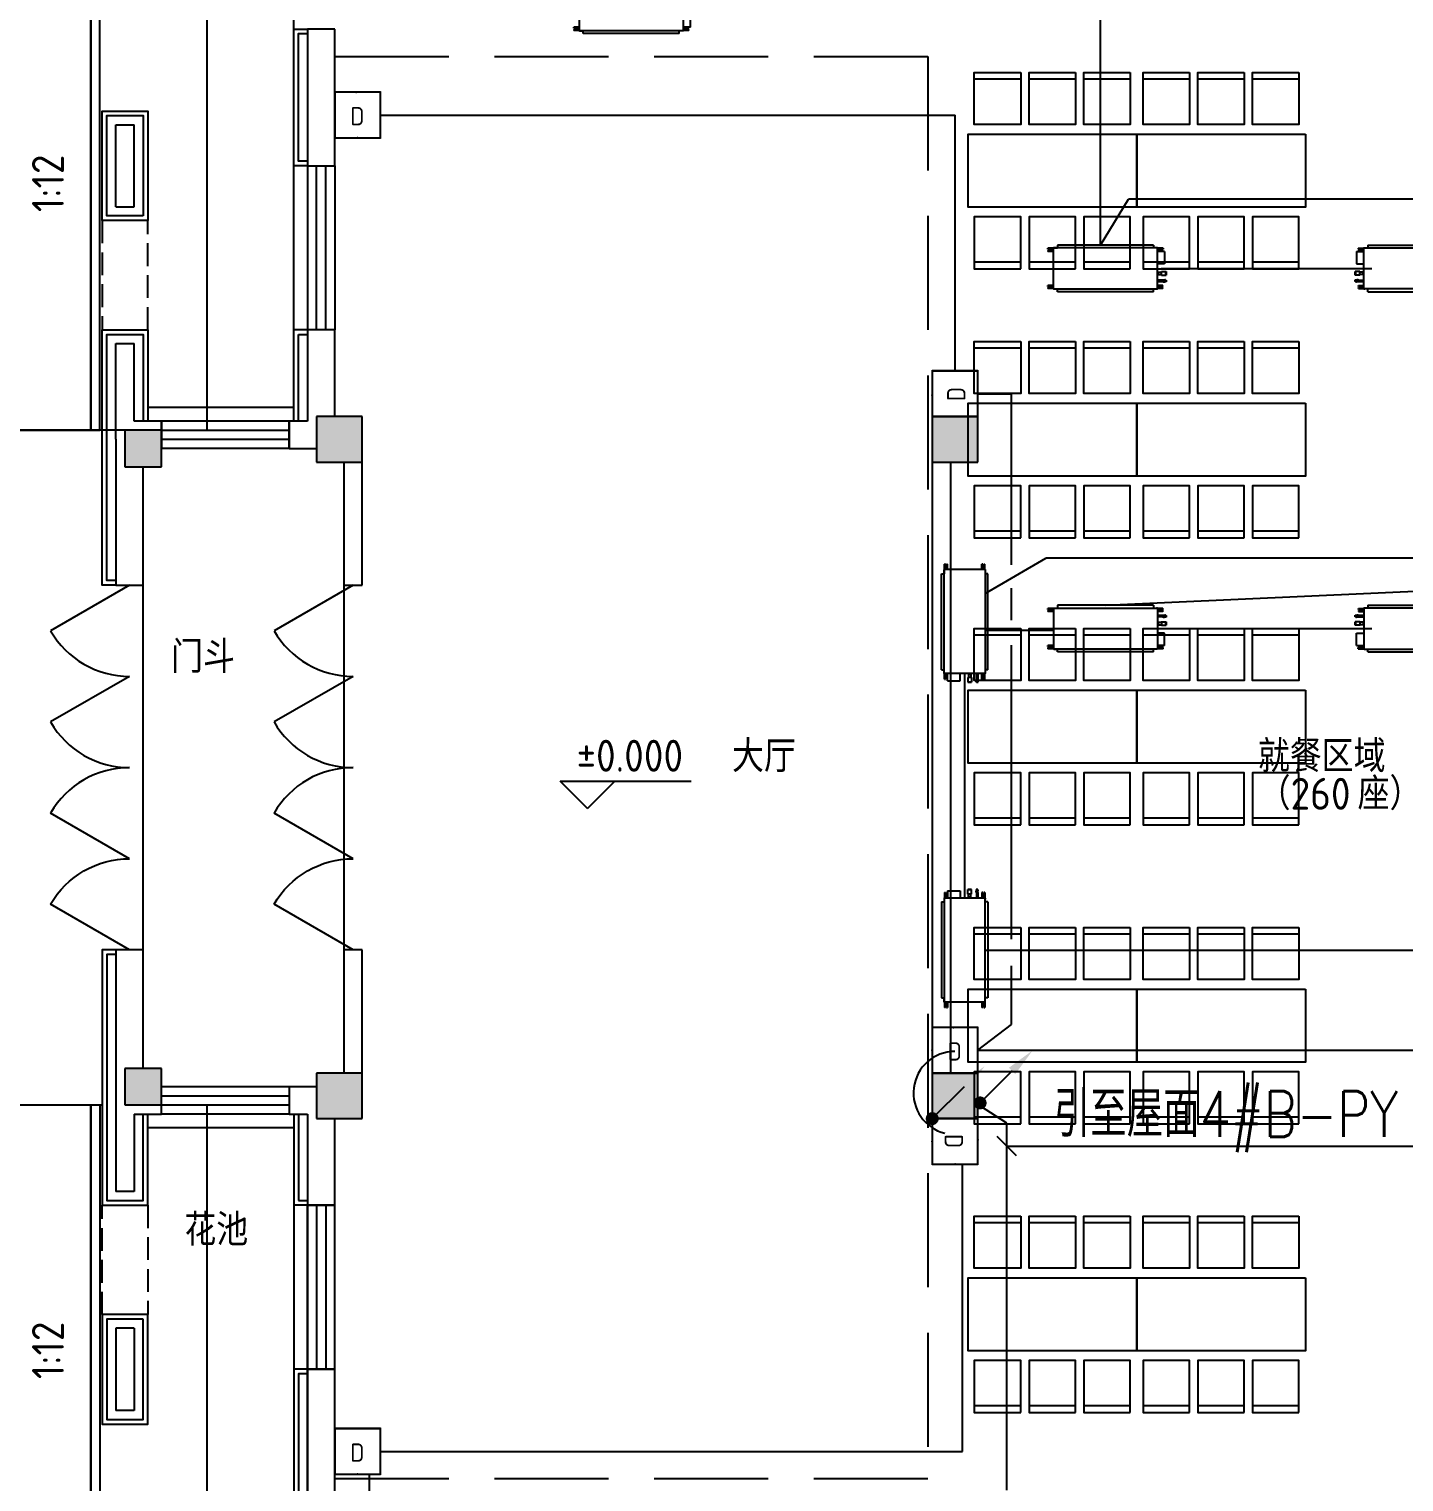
# Model space of a CAD drawing. Extents: x 2350667 to 3185789, y 309667 to 706270.
# Drawn here: x 2369942 to 2385016, y 461121 to 477056 of the extents above; entities that cross this region are included whole.
import ezdxf
from ezdxf.enums import TextEntityAlignment as Align

# ---------------------------------------------------------------- set-up
doc = ezdxf.new("R2010")
doc.units = 0
doc.header["$LTSCALE"] = 1000
doc.linetypes.add('__DASH', pattern=[0.35, 0.25, -0.1])
doc.linetypes.add('DASH', pattern=[0.35, 0.25, -0.1])
for name, color, linetype in [('0-FJPG', 3, 'Continuous'), ('0-底图', 7, 'Continuous'), ('A-ANNO-IDEN-LEVL', 3, 'Continuous'), ('A-ANNO-TXT', 7, 'Continuous'), ('A-FLOR-STRS', 140, 'Continuous'), ('COLUMN', 255, 'Continuous'), ('DIM-照明', 3, 'Continuous'), ('E2-楼梯、坡道', 52, 'Continuous'), ('EQUIP-消防', 3, 'Continuous'), ('fur', 253, 'Continuous'), ('LWIRE', 4, 'Continuous'), ('M-VRF-EQ', 100, 'Continuous'), ('PUB_HATCH', 8, 'Continuous'), ('PUB_TEXT', 7, 'Continuous'), ('WALL', 2, 'Continuous'), ('WINDOW', 4, 'Continuous'), ('WIRE-照明', 6, 'Continuous'), ('洁具', 213, 'Continuous')]:
    doc.layers.add(name, color=color, linetype=linetype)
doc.layers.add('DIM_MODI', color=6, linetype='Continuous', plot=False)
doc.styles.add('_TEL_DIM', font='SIMPLEX', dxfattribs={"width": 0.8, "height": 3.5, "bigfont": 'HZTXT'})
doc.styles.get("Standard").update_dxf_attribs({"font": 'geniso.shx', "bigfont": 'hztxt.shx'})

# ---------------------------------------------------------------- blocks, each defined once
blk = doc.blocks.new('$TelecSys$00000079')
for p, q in [((0.7, 0.7), (0, 0)), ((0.104, 0.104), (0.104, 0.104)), ((-0.104, -0.104), (-0.104, -0.104))]:
    blk.add_line(p, q)
at = {"const_width": 0.142}
blk.add_lwpolyline([(-0.071, 0, 1), (0.071, 0, 1)], format="xyb", close=True, dxfattribs=at)
blk.add_solid([(0.63, 0.77), (0.77, 0.63), (1.15, 1.15)])
at = {"width": 0.8, "flags": 9}
blk.add_attdef('A', (0, 0), '', height=0.00002, dxfattribs=at)
blk = doc.blocks.new('$equip_U$00000183(WIN7-PC-dian)')
for p, q in [((-0.5, 1), (-0.5, 0)), ((0.5, 1), (-0.5, 1)), ((0.5, 0), (0.5, 1)), ((-0.5, 0), (0.5, 0))]:
    blk.add_line(p, q)
at = {"const_width": 0.04}
blk.add_lwpolyline([(-0.5, 1), (0.5, 1), (0.5, 0), (-0.5, 0), (-0.5, 1), (0.5, 1)], dxfattribs=at)
for p in [(0, 1), (-0.5, 0.469), (0.5, 0.5), (0, 0)]:
    blk.add_point(p)
at = {"color": 7}
blk.add_attdef('$TEXT$', text='', height=0.4, dxfattribs=at).set_placement((0.026, 0.492), align=Align.MIDDLE_CENTER)
at = {"color": 7, "style": '_TEL_DIM', "flags": 1}
for tag in ['A', 'REMARK']:
    blk.add_attdef(tag, text='', height=0.00002, dxfattribs=at).set_placement((0, 0), align=Align.MIDDLE_CENTER)
blk = doc.blocks.new('MDV-D71T2')
at = {"extrusion": (0, 0, -1)}
for p, q in [((2794522, 2676021), (2794462, 2676021)), ((2794462, 2676009), (2794462, 2676021)), ((2794462, 2676016), (2794466, 2676016)), ((2794502, 2676009), (2794462, 2676009)), ((2794502, 2675997), (2794462, 2675997)), ((2794462, 2675997), (2794462, 2675986)), ((2794462, 2675991), (2794466, 2675991)), ((2794522, 2675986), (2794462, 2675986)), ((2794466, 2676009), (2794466, 2676021)), ((2794466, 2675997), (2794466, 2675986)), ((2794522, 2675576), (2794522, 2676022)), ((2795660, 2676024), (2794524, 2676024)), ((2794526, 2676024), (2794567, 2676024)), ((2794526, 2676024), (2794537, 2676024)), ((2795660, 2676024), (2794527, 2676024)), ((2795620, 2676055), (2794567, 2676055)), ((2795620, 2676055), (2795620, 2676025)), ((2795662, 2675576), (2795662, 2676022)), ((2795723, 2675986), (2795662, 2675986)), ((2795724, 2676021), (2795664, 2676021)), ((2795724, 2676009), (2795684, 2676009)), ((2795724, 2675997), (2795684, 2675997)), ((2795721, 2676009), (2795721, 2676021)), ((2795724, 2676016), (2795721, 2676016)), ((2795721, 2675997), (2795721, 2675986)), ((2795724, 2675991), (2795721, 2675991)), ((2795724, 2676021), (2795724, 2676009)), ((2795724, 2675997), (2795724, 2675986)), ((2795741, 2675986), (2795741, 2675850)), ((2794522, 2675613), (2794462, 2675613)), ((2794462, 2675602), (2794462, 2675613)), ((2794462, 2675608), (2794466, 2675608)), ((2794466, 2675602), (2794466, 2675613)), ((2795662, 2675758), (2795671, 2675758)), ((2795662, 2675732), (2795671, 2675732)), ((2795722, 2675671), (2795662, 2675671)), ((2795722, 2675655), (2795662, 2675655)), ((2795722, 2675613), (2795662, 2675613)), ((2795671, 2675731), (2795671, 2675759)), ((2795671, 2675759), (2795704, 2675759)), ((2795671, 2675731), (2795704, 2675731)), ((2795707, 2675726), (2795707, 2675764)), ((2795707, 2675764), (2795755, 2675764)), ((2795707, 2675726), (2795755, 2675726)), ((2795719, 2675602), (2795719, 2675613)), ((2795722, 2675608), (2795719, 2675608)), ((2795722, 2675671), (2795722, 2675655)), ((2795722, 2675602), (2795722, 2675613)), ((2795728, 2675673), (2795728, 2675654)), ((2795728, 2675673), (2795739, 2675673)), ((2795728, 2675670), (2795739, 2675670)), ((2795728, 2675660), (2795739, 2675660)), ((2795728, 2675654), (2795739, 2675654)), ((2795739, 2675673), (2795739, 2675654)), ((2795739, 2675669), (2795741, 2675669)), ((2795739, 2675658), (2795741, 2675658)), ((2795741, 2675672), (2795741, 2675671)), ((2795741, 2675655), (2795741, 2675671)), ((2795741, 2675654), (2795741, 2675655)), ((2795750, 2675673), (2795742, 2675673)), ((2795750, 2675670), (2795742, 2675670)), ((2795750, 2675660), (2795742, 2675660)), ((2795750, 2675654), (2795742, 2675654)), ((2795752, 2675671), (2795751, 2675672)), ((2795752, 2675655), (2795751, 2675654)), ((2795752, 2675655), (2795752, 2675671)), ((2795752, 2675671), (2795756, 2675669)), ((2795752, 2675655), (2795756, 2675657)), ((2795755, 2675726), (2795755, 2675764)), ((2795755, 2675764), (2795755, 2675726)), ((2795755, 2675764), (2795757, 2675764)), ((2795755, 2675764), (2795755, 2675764)), ((2795756, 2675669), (2795756, 2675657)), ((2795757, 2675726), (2795757, 2675764)), ((2795757, 2675764), (2795758, 2675764)), ((2795758, 2675764), (2795758, 2675726)), ((2794502, 2675602), (2794462, 2675602)), ((2794502, 2675590), (2794462, 2675590)), ((2794462, 2675590), (2794462, 2675578)), ((2794462, 2675583), (2794466, 2675583)), ((2794522, 2675578), (2794462, 2675578)), ((2794466, 2675590), (2794466, 2675578)), ((2794524, 2675574), (2795660, 2675574)), ((2794526, 2675574), (2794537, 2675574)), ((2794526, 2675574), (2794567, 2675574)), ((2795620, 2675544), (2794567, 2675544)), ((2795619, 2675574), (2795661, 2675574)), ((2795620, 2675544), (2795620, 2675574)), ((2795661, 2675574), (2795650, 2675574)), ((2795722, 2675578), (2795662, 2675578)), ((2795722, 2675602), (2795682, 2675602)), ((2795722, 2675590), (2795682, 2675590)), ((2795719, 2675590), (2795719, 2675578)), ((2795722, 2675583), (2795719, 2675583)), ((2795722, 2675578), (2795722, 2675590))]:
    blk.add_line(p, q, dxfattribs=at)
for p, q in [((2794567, 2676055), (2794567, 2676024)), ((2795741, 2675986), (2795663, 2675986)), ((2795741, 2675850), (2795662, 2675850)), ((2795662, 2675732), (2795671, 2675732)), ((2795662, 2675655), (2795722, 2675655)), ((2795707, 2675764), (2795704, 2675759)), ((2795707, 2675726), (2795704, 2675731)), ((2795722, 2675671), (2795728, 2675673)), ((2795722, 2675655), (2795728, 2675654)), ((2795728, 2675655), (2795738, 2675655)), ((2795755, 2675726), (2795757, 2675726)), ((2795755, 2675726), (2795755, 2675726)), ((2795757, 2675726), (2795758, 2675726)), ((2795757, 2675663), (2795767, 2675663)), ((2795758, 2675745), (2795768, 2675745)), ((2794567, 2675544), (2794567, 2675574))]:
    blk.add_line(p, q)
for centre, radius, start, end in [((-2794502, 2676003), 6, 90, 270), ((-2795684, 2676003), 6, 270, 90), ((-2795751, 2675663), 6.25, 136.121, 223.879), ((-2794502, 2675596), 6, 90, 270), ((-2795682, 2675596), 6, 270, 90)]:
    blk.add_arc(centre, radius, start, end, dxfattribs=at)
for centre, start, end in [((2794524, 2676022), 90, 180), ((2794524, 2676022), 90, 180), ((2795660, 2676022), 0, 90), ((2794524, 2675576), 180, 270), ((2795660, 2675576), 270, 0)]:
    blk.add_arc(centre, 2, start, end)
for points, knots in [([(2795741, 2675672), (2795741, 2675672), (2795741, 2675672), (2795741, 2675672), (2795741, 2675672), (2795741, 2675672), (2795742, 2675672), (2795742, 2675672), (2795742, 2675672), (2795742, 2675672), (2795742, 2675672), (2795742, 2675672), (2795742, 2675673), (2795742, 2675673), (2795742, 2675673), (2795742, 2675673), (2795742, 2675673), (2795742, 2675673), (2795742, 2675673), (2795742, 2675673), (2795742, 2675673), (2795742, 2675673), (2795742, 2675673), (2795742, 2675673), (2795742, 2675673)], [0, 0, 0, 0, 1, 1, 1, 2, 2, 2, 3, 3, 3, 4, 4, 4, 5, 5, 5, 6, 6, 6, 7, 7, 7, 8, 8, 8, 8]), ([(2795742, 2675670), (2795742, 2675670), (2795742, 2675670), (2795742, 2675670), (2795742, 2675670), (2795742, 2675670), (2795742, 2675670), (2795742, 2675670), (2795742, 2675670), (2795742, 2675670), (2795742, 2675670), (2795742, 2675670), (2795742, 2675670), (2795742, 2675670), (2795742, 2675670), (2795742, 2675670), (2795742, 2675670), (2795741, 2675670), (2795741, 2675670), (2795741, 2675670), (2795741, 2675670), (2795741, 2675670), (2795741, 2675670), (2795741, 2675670), (2795741, 2675670), (2795741, 2675670), (2795741, 2675670), (2795741, 2675670), (2795741, 2675670), (2795741, 2675670), (2795741, 2675670), (2795741, 2675670), (2795741, 2675670), (2795741, 2675670), (2795741, 2675671), (2795741, 2675671), (2795741, 2675671), (2795741, 2675671), (2795741, 2675671), (2795741, 2675671), (2795741, 2675671), (2795741, 2675671), (2795741, 2675671), (2795741, 2675671), (2795741, 2675671), (2795741, 2675671), (2795741, 2675671), (2795741, 2675671), (2795741, 2675671), (2795741, 2675671), (2795741, 2675671), (2795741, 2675671), (2795741, 2675671), (2795741, 2675671), (2795741, 2675671), (2795741, 2675671), (2795741, 2675671), (2795741, 2675671), (2795741, 2675671), (2795741, 2675671), (2795741, 2675671), (2795741, 2675671), (2795741, 2675671), (2795741, 2675671), (2795741, 2675671), (2795741, 2675671), (2795741, 2675671), (2795741, 2675671), (2795741, 2675671), (2795741, 2675671), (2795741, 2675671), (2795741, 2675671), (2795741, 2675672), (2795741, 2675672), (2795741, 2675672), (2795741, 2675672), (2795741, 2675672), (2795741, 2675672), (2795741, 2675672), (2795741, 2675672), (2795741, 2675672), (2795741, 2675672), (2795741, 2675672), (2795741, 2675672), (2795741, 2675672), (2795741, 2675672), (2795741, 2675672), (2795741, 2675672), (2795741, 2675672), (2795741, 2675672), (2795741, 2675672), (2795741, 2675672), (2795741, 2675672), (2795741, 2675672), (2795741, 2675672), (2795741, 2675672), (2795741, 2675672), (2795741, 2675672), (2795741, 2675672), (2795741, 2675672), (2795741, 2675672), (2795741, 2675672), (2795741, 2675672), (2795741, 2675672), (2795741, 2675672), (2795741, 2675672), (2795741, 2675672), (2795741, 2675672), (2795741, 2675672)], [0, 0, 0, 0, 1, 1, 1, 2, 2, 2, 3, 3, 3, 4, 4, 4, 5, 5, 5, 6, 6, 6, 7, 7, 7, 8, 8, 8, 9, 9, 9, 10, 10, 10, 11, 11, 11, 12, 12, 12, 13, 13, 13, 14, 14, 14, 15, 15, 15, 16, 16, 16, 17, 17, 17, 18, 18, 18, 19, 19, 19, 20, 20, 20, 21, 21, 21, 22, 22, 22, 23, 23, 23, 24, 24, 24, 25, 25, 25, 26, 26, 26, 27, 27, 27, 28, 28, 28, 29, 29, 29, 30, 30, 30, 31, 31, 31, 32, 32, 32, 33, 33, 33, 34, 34, 34, 35, 35, 35, 36, 36, 36, 36]), ([(2795742, 2675660), (2795742, 2675660), (2795742, 2675660), (2795742, 2675660), (2795742, 2675660), (2795742, 2675660), (2795742, 2675660), (2795742, 2675660), (2795742, 2675661), (2795742, 2675661), (2795742, 2675661), (2795742, 2675661), (2795742, 2675661), (2795742, 2675661), (2795742, 2675661), (2795742, 2675661), (2795742, 2675661), (2795741, 2675661), (2795741, 2675661), (2795741, 2675661), (2795741, 2675662), (2795741, 2675662), (2795741, 2675662), (2795741, 2675662), (2795741, 2675662), (2795741, 2675662), (2795741, 2675662), (2795741, 2675662), (2795741, 2675662), (2795741, 2675662), (2795741, 2675662), (2795741, 2675662), (2795741, 2675663), (2795741, 2675663), (2795741, 2675663), (2795741, 2675663), (2795741, 2675663), (2795741, 2675663), (2795741, 2675663), (2795741, 2675663), (2795741, 2675663), (2795741, 2675663), (2795741, 2675663), (2795741, 2675663), (2795741, 2675663), (2795741, 2675664), (2795741, 2675664), (2795741, 2675664), (2795741, 2675664), (2795741, 2675664), (2795741, 2675664), (2795741, 2675664), (2795741, 2675664), (2795741, 2675664), (2795741, 2675664), (2795741, 2675664), (2795741, 2675664), (2795741, 2675664), (2795741, 2675665), (2795741, 2675665), (2795741, 2675665), (2795741, 2675665), (2795741, 2675665), (2795741, 2675665), (2795741, 2675665), (2795741, 2675665), (2795741, 2675665), (2795741, 2675665), (2795741, 2675665), (2795741, 2675665), (2795741, 2675665), (2795741, 2675666), (2795741, 2675666), (2795741, 2675666), (2795741, 2675666), (2795741, 2675666), (2795741, 2675666), (2795741, 2675666), (2795741, 2675666), (2795741, 2675666), (2795741, 2675666), (2795741, 2675666), (2795741, 2675666), (2795741, 2675666), (2795741, 2675667), (2795741, 2675667), (2795741, 2675667), (2795741, 2675667), (2795741, 2675667), (2795741, 2675667), (2795741, 2675667), (2795741, 2675667), (2795741, 2675667), (2795741, 2675667), (2795741, 2675667), (2795741, 2675667), (2795741, 2675667), (2795741, 2675668), (2795741, 2675668), (2795741, 2675668), (2795741, 2675668), (2795741, 2675668), (2795741, 2675668), (2795741, 2675668), (2795742, 2675668), (2795742, 2675668), (2795742, 2675668), (2795742, 2675668), (2795742, 2675668), (2795742, 2675669), (2795742, 2675669), (2795742, 2675669), (2795742, 2675669), (2795742, 2675669), (2795742, 2675669), (2795742, 2675669), (2795742, 2675669), (2795742, 2675669), (2795742, 2675669), (2795742, 2675669), (2795742, 2675670)], [0, 0, 0, 0, 1, 1, 1, 2, 2, 2, 3, 3, 3, 4, 4, 4, 5, 5, 5, 6, 6, 6, 7, 7, 7, 8, 8, 8, 9, 9, 9, 10, 10, 10, 11, 11, 11, 12, 12, 12, 13, 13, 13, 14, 14, 14, 15, 15, 15, 16, 16, 16, 17, 17, 17, 18, 18, 18, 19, 19, 19, 20, 20, 20, 21, 21, 21, 22, 22, 22, 23, 23, 23, 24, 24, 24, 25, 25, 25, 26, 26, 26, 27, 27, 27, 28, 28, 28, 29, 29, 29, 30, 30, 30, 31, 31, 31, 32, 32, 32, 33, 33, 33, 34, 34, 34, 35, 35, 35, 36, 36, 36, 37, 37, 37, 38, 38, 38, 39, 39, 39, 40, 40, 40, 40]), ([(2795742, 2675654), (2795742, 2675654), (2795742, 2675654), (2795742, 2675654), (2795742, 2675654), (2795742, 2675654), (2795742, 2675654), (2795742, 2675654), (2795742, 2675654), (2795742, 2675654), (2795742, 2675654), (2795742, 2675654), (2795742, 2675654), (2795742, 2675654), (2795742, 2675654), (2795742, 2675654), (2795742, 2675654), (2795741, 2675655), (2795741, 2675655), (2795741, 2675655), (2795741, 2675655), (2795741, 2675655), (2795741, 2675655), (2795741, 2675655), (2795741, 2675655), (2795741, 2675655), (2795741, 2675655), (2795741, 2675655), (2795741, 2675655), (2795741, 2675655), (2795741, 2675655), (2795741, 2675655), (2795741, 2675655), (2795741, 2675655), (2795741, 2675655), (2795741, 2675655), (2795741, 2675656), (2795741, 2675656), (2795741, 2675656), (2795741, 2675656), (2795741, 2675656), (2795741, 2675656), (2795741, 2675656), (2795741, 2675656), (2795741, 2675656), (2795741, 2675656), (2795741, 2675656), (2795741, 2675656), (2795741, 2675656), (2795741, 2675656), (2795741, 2675656), (2795741, 2675656), (2795741, 2675656), (2795741, 2675656), (2795741, 2675656), (2795741, 2675656), (2795741, 2675657), (2795741, 2675657), (2795741, 2675657), (2795741, 2675657), (2795741, 2675657), (2795741, 2675657), (2795741, 2675657), (2795741, 2675657), (2795741, 2675657), (2795741, 2675657), (2795741, 2675657), (2795741, 2675657), (2795741, 2675657), (2795741, 2675657), (2795741, 2675657), (2795741, 2675657), (2795741, 2675657), (2795741, 2675657), (2795741, 2675657), (2795741, 2675657), (2795741, 2675658), (2795741, 2675658), (2795741, 2675658), (2795741, 2675658), (2795741, 2675658), (2795741, 2675658), (2795741, 2675658), (2795741, 2675658), (2795741, 2675658), (2795741, 2675658), (2795741, 2675658), (2795741, 2675658), (2795741, 2675658), (2795741, 2675658), (2795741, 2675658), (2795741, 2675658), (2795741, 2675658), (2795741, 2675658), (2795741, 2675658), (2795741, 2675658), (2795741, 2675659), (2795741, 2675659), (2795741, 2675659), (2795741, 2675659), (2795741, 2675659), (2795741, 2675659), (2795741, 2675659), (2795741, 2675659), (2795742, 2675659), (2795742, 2675659), (2795742, 2675659), (2795742, 2675659), (2795742, 2675659), (2795742, 2675659), (2795742, 2675659), (2795742, 2675659), (2795742, 2675659), (2795742, 2675659), (2795742, 2675660), (2795742, 2675660), (2795742, 2675660), (2795742, 2675660), (2795742, 2675660), (2795742, 2675660), (2795742, 2675660)], [0, 0, 0, 0, 1, 1, 1, 2, 2, 2, 3, 3, 3, 4, 4, 4, 5, 5, 5, 6, 6, 6, 7, 7, 7, 8, 8, 8, 9, 9, 9, 10, 10, 10, 11, 11, 11, 12, 12, 12, 13, 13, 13, 14, 14, 14, 15, 15, 15, 16, 16, 16, 17, 17, 17, 18, 18, 18, 19, 19, 19, 20, 20, 20, 21, 21, 21, 22, 22, 22, 23, 23, 23, 24, 24, 24, 25, 25, 25, 26, 26, 26, 27, 27, 27, 28, 28, 28, 29, 29, 29, 30, 30, 30, 31, 31, 31, 32, 32, 32, 33, 33, 33, 34, 34, 34, 35, 35, 35, 36, 36, 36, 37, 37, 37, 38, 38, 38, 39, 39, 39, 40, 40, 40, 40]), ([(2795741, 2675654), (2795741, 2675654), (2795741, 2675654), (2795741, 2675654), (2795741, 2675654), (2795741, 2675654), (2795742, 2675654), (2795742, 2675654), (2795742, 2675654), (2795742, 2675654), (2795742, 2675654), (2795742, 2675654), (2795742, 2675654), (2795742, 2675654), (2795742, 2675654), (2795742, 2675654), (2795742, 2675654), (2795742, 2675654), (2795742, 2675654), (2795742, 2675654), (2795742, 2675654), (2795742, 2675654), (2795742, 2675654), (2795742, 2675654), (2795742, 2675654)], [0, 0, 0, 0, 1, 1, 1, 2, 2, 2, 3, 3, 3, 4, 4, 4, 5, 5, 5, 6, 6, 6, 7, 7, 7, 8, 8, 8, 8]), ([(2795751, 2675672), (2795751, 2675672), (2795751, 2675672), (2795751, 2675672), (2795751, 2675672), (2795751, 2675672), (2795751, 2675672), (2795751, 2675672), (2795751, 2675672), (2795751, 2675672), (2795751, 2675672), (2795751, 2675672), (2795750, 2675673), (2795750, 2675673), (2795750, 2675673), (2795750, 2675673), (2795750, 2675673), (2795750, 2675673), (2795750, 2675673), (2795750, 2675673), (2795750, 2675673), (2795750, 2675673), (2795750, 2675673), (2795750, 2675673), (2795750, 2675673)], [0, 0, 0, 0, 1, 1, 1, 2, 2, 2, 3, 3, 3, 4, 4, 4, 5, 5, 5, 6, 6, 6, 7, 7, 7, 8, 8, 8, 8]), ([(2795750, 2675670), (2795750, 2675670), (2795750, 2675670), (2795750, 2675670), (2795750, 2675670), (2795750, 2675670), (2795750, 2675670), (2795750, 2675670), (2795750, 2675670), (2795750, 2675670), (2795750, 2675670), (2795750, 2675670), (2795750, 2675670), (2795751, 2675670), (2795751, 2675670), (2795751, 2675670), (2795751, 2675670), (2795751, 2675670), (2795751, 2675670), (2795751, 2675670), (2795751, 2675670), (2795751, 2675670), (2795751, 2675670), (2795751, 2675670), (2795751, 2675670), (2795751, 2675670), (2795751, 2675670), (2795751, 2675670), (2795751, 2675670), (2795751, 2675670), (2795751, 2675670), (2795751, 2675670), (2795751, 2675670), (2795751, 2675670), (2795751, 2675671), (2795751, 2675671), (2795751, 2675671), (2795751, 2675671), (2795751, 2675671), (2795751, 2675671), (2795751, 2675671), (2795751, 2675671), (2795751, 2675671), (2795751, 2675671), (2795751, 2675671), (2795751, 2675671), (2795751, 2675671), (2795751, 2675671), (2795751, 2675671), (2795751, 2675671), (2795751, 2675671), (2795751, 2675671), (2795751, 2675671), (2795751, 2675671), (2795751, 2675671), (2795751, 2675671), (2795751, 2675671), (2795751, 2675671), (2795751, 2675671), (2795751, 2675671), (2795751, 2675671), (2795751, 2675671), (2795751, 2675671), (2795751, 2675671), (2795751, 2675671), (2795751, 2675671), (2795751, 2675671), (2795751, 2675671), (2795751, 2675671), (2795751, 2675671), (2795751, 2675671), (2795751, 2675671), (2795751, 2675672), (2795751, 2675672), (2795751, 2675672), (2795751, 2675672), (2795751, 2675672), (2795751, 2675672), (2795751, 2675672), (2795751, 2675672), (2795751, 2675672), (2795751, 2675672), (2795751, 2675672), (2795751, 2675672), (2795751, 2675672), (2795751, 2675672), (2795751, 2675672), (2795751, 2675672), (2795751, 2675672), (2795751, 2675672), (2795751, 2675672), (2795751, 2675672), (2795751, 2675672), (2795751, 2675672), (2795751, 2675672), (2795751, 2675672), (2795751, 2675672), (2795751, 2675672), (2795751, 2675672), (2795751, 2675672), (2795751, 2675672), (2795751, 2675672), (2795751, 2675672), (2795751, 2675672), (2795751, 2675672), (2795751, 2675672), (2795751, 2675672), (2795751, 2675672), (2795751, 2675672)], [0, 0, 0, 0, 1, 1, 1, 2, 2, 2, 3, 3, 3, 4, 4, 4, 5, 5, 5, 6, 6, 6, 7, 7, 7, 8, 8, 8, 9, 9, 9, 10, 10, 10, 11, 11, 11, 12, 12, 12, 13, 13, 13, 14, 14, 14, 15, 15, 15, 16, 16, 16, 17, 17, 17, 18, 18, 18, 19, 19, 19, 20, 20, 20, 21, 21, 21, 22, 22, 22, 23, 23, 23, 24, 24, 24, 25, 25, 25, 26, 26, 26, 27, 27, 27, 28, 28, 28, 29, 29, 29, 30, 30, 30, 31, 31, 31, 32, 32, 32, 33, 33, 33, 34, 34, 34, 35, 35, 35, 36, 36, 36, 36]), ([(2795750, 2675660), (2795750, 2675660), (2795750, 2675660), (2795750, 2675660), (2795750, 2675660), (2795750, 2675660), (2795750, 2675660), (2795750, 2675660), (2795750, 2675661), (2795750, 2675661), (2795750, 2675661), (2795750, 2675661), (2795750, 2675661), (2795751, 2675661), (2795751, 2675661), (2795751, 2675661), (2795751, 2675661), (2795751, 2675661), (2795751, 2675661), (2795751, 2675661), (2795751, 2675662), (2795751, 2675662), (2795751, 2675662), (2795751, 2675662), (2795751, 2675662), (2795751, 2675662), (2795751, 2675662), (2795751, 2675662), (2795751, 2675662), (2795751, 2675662), (2795751, 2675662), (2795751, 2675662), (2795751, 2675663), (2795751, 2675663), (2795751, 2675663), (2795751, 2675663), (2795751, 2675663), (2795751, 2675663), (2795751, 2675663), (2795751, 2675663), (2795751, 2675663), (2795751, 2675663), (2795751, 2675663), (2795751, 2675663), (2795751, 2675663), (2795751, 2675664), (2795751, 2675664), (2795751, 2675664), (2795751, 2675664), (2795751, 2675664), (2795751, 2675664), (2795751, 2675664), (2795751, 2675664), (2795751, 2675664), (2795751, 2675664), (2795751, 2675664), (2795751, 2675664), (2795751, 2675664), (2795751, 2675665), (2795751, 2675665), (2795751, 2675665), (2795751, 2675665), (2795751, 2675665), (2795751, 2675665), (2795751, 2675665), (2795751, 2675665), (2795751, 2675665), (2795751, 2675665), (2795751, 2675665), (2795751, 2675665), (2795751, 2675665), (2795751, 2675666), (2795751, 2675666), (2795751, 2675666), (2795751, 2675666), (2795751, 2675666), (2795751, 2675666), (2795751, 2675666), (2795751, 2675666), (2795751, 2675666), (2795751, 2675666), (2795751, 2675666), (2795751, 2675666), (2795751, 2675666), (2795751, 2675667), (2795751, 2675667), (2795751, 2675667), (2795751, 2675667), (2795751, 2675667), (2795751, 2675667), (2795751, 2675667), (2795751, 2675667), (2795751, 2675667), (2795751, 2675667), (2795751, 2675667), (2795751, 2675667), (2795751, 2675667), (2795751, 2675668), (2795751, 2675668), (2795751, 2675668), (2795751, 2675668), (2795751, 2675668), (2795751, 2675668), (2795751, 2675668), (2795751, 2675668), (2795751, 2675668), (2795751, 2675668), (2795751, 2675668), (2795750, 2675668), (2795750, 2675669), (2795750, 2675669), (2795750, 2675669), (2795750, 2675669), (2795750, 2675669), (2795750, 2675669), (2795750, 2675669), (2795750, 2675669), (2795750, 2675669), (2795750, 2675669), (2795750, 2675669), (2795750, 2675670)], [0, 0, 0, 0, 1, 1, 1, 2, 2, 2, 3, 3, 3, 4, 4, 4, 5, 5, 5, 6, 6, 6, 7, 7, 7, 8, 8, 8, 9, 9, 9, 10, 10, 10, 11, 11, 11, 12, 12, 12, 13, 13, 13, 14, 14, 14, 15, 15, 15, 16, 16, 16, 17, 17, 17, 18, 18, 18, 19, 19, 19, 20, 20, 20, 21, 21, 21, 22, 22, 22, 23, 23, 23, 24, 24, 24, 25, 25, 25, 26, 26, 26, 27, 27, 27, 28, 28, 28, 29, 29, 29, 30, 30, 30, 31, 31, 31, 32, 32, 32, 33, 33, 33, 34, 34, 34, 35, 35, 35, 36, 36, 36, 37, 37, 37, 38, 38, 38, 39, 39, 39, 40, 40, 40, 40]), ([(2795750, 2675654), (2795750, 2675654), (2795750, 2675654), (2795750, 2675654), (2795750, 2675654), (2795750, 2675654), (2795750, 2675654), (2795750, 2675654), (2795750, 2675654), (2795750, 2675654), (2795750, 2675654), (2795750, 2675654), (2795750, 2675654), (2795751, 2675654), (2795751, 2675654), (2795751, 2675654), (2795751, 2675654), (2795751, 2675655), (2795751, 2675655), (2795751, 2675655), (2795751, 2675655), (2795751, 2675655), (2795751, 2675655), (2795751, 2675655), (2795751, 2675655), (2795751, 2675655), (2795751, 2675655), (2795751, 2675655), (2795751, 2675655), (2795751, 2675655), (2795751, 2675655), (2795751, 2675655), (2795751, 2675655), (2795751, 2675655), (2795751, 2675655), (2795751, 2675655), (2795751, 2675656), (2795751, 2675656), (2795751, 2675656), (2795751, 2675656), (2795751, 2675656), (2795751, 2675656), (2795751, 2675656), (2795751, 2675656), (2795751, 2675656), (2795751, 2675656), (2795751, 2675656), (2795751, 2675656), (2795751, 2675656), (2795751, 2675656), (2795751, 2675656), (2795751, 2675656), (2795751, 2675656), (2795751, 2675656), (2795751, 2675656), (2795751, 2675656), (2795751, 2675657), (2795751, 2675657), (2795751, 2675657), (2795751, 2675657), (2795751, 2675657), (2795751, 2675657), (2795751, 2675657), (2795751, 2675657), (2795751, 2675657), (2795751, 2675657), (2795751, 2675657), (2795751, 2675657), (2795751, 2675657), (2795751, 2675657), (2795751, 2675657), (2795751, 2675657), (2795751, 2675657), (2795751, 2675657), (2795751, 2675657), (2795751, 2675657), (2795751, 2675658), (2795751, 2675658), (2795751, 2675658), (2795751, 2675658), (2795751, 2675658), (2795751, 2675658), (2795751, 2675658), (2795751, 2675658), (2795751, 2675658), (2795751, 2675658), (2795751, 2675658), (2795751, 2675658), (2795751, 2675658), (2795751, 2675658), (2795751, 2675658), (2795751, 2675658), (2795751, 2675658), (2795751, 2675658), (2795751, 2675658), (2795751, 2675658), (2795751, 2675659), (2795751, 2675659), (2795751, 2675659), (2795751, 2675659), (2795751, 2675659), (2795751, 2675659), (2795751, 2675659), (2795751, 2675659), (2795751, 2675659), (2795751, 2675659), (2795751, 2675659), (2795751, 2675659), (2795750, 2675659), (2795750, 2675659), (2795750, 2675659), (2795750, 2675659), (2795750, 2675659), (2795750, 2675659), (2795750, 2675660), (2795750, 2675660), (2795750, 2675660), (2795750, 2675660), (2795750, 2675660), (2795750, 2675660), (2795750, 2675660)], [0, 0, 0, 0, 1, 1, 1, 2, 2, 2, 3, 3, 3, 4, 4, 4, 5, 5, 5, 6, 6, 6, 7, 7, 7, 8, 8, 8, 9, 9, 9, 10, 10, 10, 11, 11, 11, 12, 12, 12, 13, 13, 13, 14, 14, 14, 15, 15, 15, 16, 16, 16, 17, 17, 17, 18, 18, 18, 19, 19, 19, 20, 20, 20, 21, 21, 21, 22, 22, 22, 23, 23, 23, 24, 24, 24, 25, 25, 25, 26, 26, 26, 27, 27, 27, 28, 28, 28, 29, 29, 29, 30, 30, 30, 31, 31, 31, 32, 32, 32, 33, 33, 33, 34, 34, 34, 35, 35, 35, 36, 36, 36, 37, 37, 37, 38, 38, 38, 39, 39, 39, 40, 40, 40, 40]), ([(2795751, 2675654), (2795751, 2675654), (2795751, 2675654), (2795751, 2675654), (2795751, 2675654), (2795751, 2675654), (2795751, 2675654), (2795751, 2675654), (2795751, 2675654), (2795751, 2675654), (2795751, 2675654), (2795751, 2675654), (2795750, 2675654), (2795750, 2675654), (2795750, 2675654), (2795750, 2675654), (2795750, 2675654), (2795750, 2675654), (2795750, 2675654), (2795750, 2675654), (2795750, 2675654), (2795750, 2675654), (2795750, 2675654), (2795750, 2675654), (2795750, 2675654)], [0, 0, 0, 0, 1, 1, 1, 2, 2, 2, 3, 3, 3, 4, 4, 4, 5, 5, 5, 6, 6, 6, 7, 7, 7, 8, 8, 8, 8])]:
    blk.add_open_spline(points, degree=3, knots=knots)
blk = doc.blocks.new('A$C416B0EB6')
at = {"layer": '0-FJPG'}
blk.add_blockref('MDV-D71T2', (-2794567, -2676055, -8200), dxfattribs=at)
blk = doc.blocks.new('$DorLib2D$00000228')
at = {"color": 0}
blk.add_line((0.5, 0), (0, 0.866), dxfattribs=at)
blk.add_arc((0.5, 0), 1, 120, 180, dxfattribs=at)
blk = doc.blocks.new('$DorLib2D$00000231')
at = {"color": 0}
for p, q in [((-0.5, 0), (-0.25, 0.433)), ((0.5, 0), (0.25, 0.433))]:
    blk.add_line(p, q, dxfattribs=at)
for centre, start, end in [((-0.5, 0), 0, 60), ((0.5, 0), 120, 180)]:
    blk.add_arc(centre, 0.5, start, end, dxfattribs=at)
blk = doc.blocks.new('$WINLIB2D$00000001')
at = {"color": 0}
for points in [[(-0.5, 0.5), (-0.5, -0.5)], [(-0.5, 0.5), (0.5, 0.5)], [(0.5, -0.5), (0.5, 0.5)], [(0.5, 0.1667), (-0.5, 0.1667)], [(0.5, -0.1667), (-0.5, -0.1667)], [(-0.5, -0.5), (0.5, -0.5)]]:
    blk.add_lwpolyline(points, dxfattribs=at)
blk = doc.blocks.new('$plan$00002719')
at = {"layer": 'fur'}
for p, q in [((-853, 1004), (-343, 1004)), ((-254, 1004), (256, 1004)), ((345, 1004), (856, 1004)), ((-853, -1004), (-343, -1004)), ((-254, -1004), (256, -1004)), ((345, -1004), (856, -1004))]:
    blk.add_line(p, q, dxfattribs=at)
for points in [[(-853, 1076), (-853, 507), (-343, 507), (-343, 1076), (-853, 1076)], [(-254, 1076), (-254, 507), (256, 507), (256, 1076), (-254, 1076)], [(345, 1076), (345, 507), (856, 507), (856, 1076), (345, 1076)], [(-925, -400), (-925, 400), (925, 400), (925, -400), (-925, -400)], [(-853, -1076), (-853, -507), (-343, -507), (-343, -1076), (-853, -1076)], [(-254, -1076), (-254, -507), (256, -507), (256, -1076), (-254, -1076)], [(345, -1076), (345, -507), (856, -507), (856, -1076), (345, -1076)]]:
    blk.add_lwpolyline(points, close=True, dxfattribs=at)
blk = doc.blocks.new('cghch')
at = {"layer": 'PUB_HATCH'}
for points in [[(2145344.1, -4252), (2145344.1, -3752), (2144844.1, -3752), (2144844.1, -4252)], [(2152094.1, -4252), (2152094.1, -3752), (2151594.1, -3752), (2151594.1, -4252)], [(2143144.6, -4302), (2143144.6, -3902), (2142743.6, -3902), (2142743.6, -4302)], [(2143144.6, -11302), (2143144.6, -10902), (2142743.6, -10902), (2142743.6, -11302)], [(2145344.1, -11452), (2145344.1, -10952), (2144844.1, -10952), (2144844.1, -11452)], [(2152094.1, -11452), (2152094.1, -10952), (2151594.1, -10952), (2151594.1, -11452)]]:
    blk.add_hatch(color=256, dxfattribs=at).paths.add_polyline_path(points)
for p, q in [((2144644.1, -3802), (2144644.1, -2852)), ((2144644.1, -2852), (2144744.1, -2852)), ((2144594.1, -3652), (2142993.6, -3652)), ((2144644.1, -11402), (2144644.1, -12352)), ((2144594.1, -11552), (2142993.6, -11552)), ((2144644.1, -12352), (2144744.1, -12352))]:
    blk.add_line(p, q)
for points in [[(2143644.1, -3902), (2143644.1, -3902), (2143644.1, -3902), (2143644.1, -3902), (2143644.1, 11098), (2159144.1, 11098)], [(2144594.1, -3802), (2144594.1, 10148), (2145944.1, 10148), (2145944.1, 9998)], [(2144744.1, -1002), (2144594.1, -1002)], [(2142643.6, -5602), (2142493.6, -5602), (2142493.6, -2802), (2142993.6, -2802), (2142993.6, -3802)], [(2142643.6, -5552), (2142543.6, -5552), (2142543.6, -2852), (2142943.6, -2852), (2142943.6, -3802)], [(2144744.1, -2802), (2144594.1, -2802)], [(2142643.6, -9602), (2142493.6, -9602), (2142493.6, -12402), (2142993.6, -12402), (2142993.6, -11402)], [(2142643.6, -9652), (2142543.6, -9652), (2142543.6, -12352), (2142943.6, -12352), (2142943.6, -11402)], [(2159144.1, -26302), (2143644.1, -26302), (2143644.1, -11302)], [(2144594.1, -11402), (2144594.1, -25352), (2145944.1, -25352), (2145944.1, -25202)], [(2144744.1, -11577), (2144744.1, -25202), (2147694.6, -25202)], [(2144744.1, -12402), (2144594.1, -12402)], [(2144744.1, -14202), (2144594.1, -14202)]]:
    blk.add_lwpolyline(points)
for points in [[(2144744.1, -1002), (2144594.1, -1002), (2144594.1, 498), (2144744.1, 498)], [(2144744.1, -952), (2144644.1, -952), (2144644.1, 448), (2144744.1, 448)], [(2142993.6, -1602), (2142493.6, -1602), (2142493.6, -402), (2142993.6, -402)], [(2142943.6, -1552), (2142543.6, -1552), (2142543.6, -452), (2142943.6, -452)], [(2142993.6, -13602), (2142493.6, -13602), (2142493.6, -14802), (2142993.6, -14802)], [(2142943.6, -13652), (2142543.6, -13652), (2142543.6, -14752), (2142943.6, -14752)], [(2144744.1, -14202), (2144594.1, -14202), (2144594.1, -15702), (2144744.1, -15702)], [(2144744.1, -14252), (2144644.1, -14252), (2144644.1, -15652), (2144744.1, -15652)]]:
    blk.add_lwpolyline(points, close=True)
at = {"layer": 'A-ANNO-IDEN-LEVL'}
for p, q in [((2147815.6, -8052), (2147515.6, -7752)), ((2147515.6, -7752), (2148949.6, -7752)), ((2147815.6, -8052), (2148115.6, -7752))]:
    blk.add_line(p, q, dxfattribs=at)
at = {"layer": 'A-FLOR-STRS', "linetype": 'DASH', "ltscale": 5}
blk.add_lwpolyline([(2145044.1, 198), (2151544.1, 198), (2151544.1, -15402), (2145044.1, -15402)], dxfattribs=at)
at = {"layer": 'COLUMN'}
for p, q in [((2145344.1, -3752), (2144844.1, -3752)), ((2144844.1, -3752), (2144844.1, -4252)), ((2145344.1, -4252), (2145344.1, -3752)), ((2152094.1, -3752), (2151594.1, -3752)), ((2151594.1, -3752), (2151594.1, -4252)), ((2152094.1, -4252), (2152094.1, -3752)), ((2143144.6, -3902), (2142743.6, -3902)), ((2142743.6, -3902), (2142743.6, -4302)), ((2143144.6, -4302), (2143144.6, -3902)), ((2142743.6, -4302), (2143144.6, -4302)), ((2144844.1, -4252), (2145344.1, -4252)), ((2151594.1, -4252), (2152094.1, -4252)), ((2143144.6, -10902), (2142743.6, -10902)), ((2142743.6, -10902), (2142743.6, -11302)), ((2143144.6, -11302), (2143144.6, -10902)), ((2145344.1, -10952), (2144844.1, -10952)), ((2144844.1, -10952), (2144844.1, -11452)), ((2145344.1, -11452), (2145344.1, -10952)), ((2152094.1, -10952), (2151594.1, -10952)), ((2151594.1, -10952), (2151594.1, -11452)), ((2152094.1, -11452), (2152094.1, -10952)), ((2142743.6, -11302), (2143144.6, -11302)), ((2144844.1, -11452), (2145344.1, -11452)), ((2151594.1, -11452), (2152094.1, -11452))]:
    blk.add_line(p, q, dxfattribs=at)
at = {"layer": 'DIM_MODI', "linetype": '__DASH'}
for points in [[(2142493.6, -1602), (2142493.6, -2802)], [(2142993.6, -2802), (2142993.6, -1602)], [(2142493.6, -13602), (2142493.6, -12402)], [(2142993.6, -12402), (2142993.6, -13602)]]:
    blk.add_lwpolyline(points, dxfattribs=at)
at = {"layer": 'E2-楼梯、坡道'}
for p, q in [((2142744.1, -3902), (2139744.1, -3902)), ((2139744.1, -11302), (2142493.6, -11302))]:
    blk.add_line(p, q, dxfattribs=at)
for points in [[(2142369.1, -3902), (2142369.1, 1498), (2140869.1, 1498), (2140869.1, -3902)], [(2142469.1, 1498), (2142369.1, 1498), (2142369.1, -3902), (2142469.1, -3902)], [(2142369.1, -11302), (2142369.1, -16702), (2140869.1, -16702), (2140869.1, -11302)], [(2142469.1, -16702), (2142369.1, -16702), (2142369.1, -11302), (2142469.1, -11302)]]:
    blk.add_lwpolyline(points, close=True, dxfattribs=at)
at = {"layer": 'WALL'}
for p, q in [((2144744.1, 498), (2144744.1, -1002)), ((2145044.1, 498), (2144744.1, 498)), ((2145044.1, -1002), (2145044.1, 498)), ((2142643.6, -1452), (2142643.6, -552)), ((2142643.6, -552), (2142843.6, -552)), ((2142843.6, -1452), (2142843.6, -552)), ((2144744.1, -1002), (2145044.1, -1002)), ((2142643.6, -1452), (2142843.6, -1452)), ((2145044.1, -2802), (2144744.1, -2802)), ((2144744.1, -2802), (2144744.1, -3802)), ((2145044.1, -3752), (2145044.1, -2802)), ((2142643.6, -4002), (2142643.6, -2952)), ((2142643.6, -2952), (2142843.6, -2952)), ((2142843.6, -3802), (2142843.6, -2952)), ((2143144.6, -3802), (2142843.6, -3802)), ((2143144.6, -3902), (2143144.6, -3802)), ((2144744.1, -3802), (2144544.6, -3802)), ((2144544.6, -3802), (2144544.6, -4102)), ((2142643.6, -4002), (2142643.6, -5602)), ((2144544.6, -4102), (2144844.1, -4102)), ((2142943.6, -5602), (2142943.6, -4302)), ((2145144.1, -4252), (2145144.1, -5602)), ((2145344.1, -5602), (2145344.1, -4252)), ((2151594.1, -4252), (2151594.1, -10952)), ((2151794.1, -4252), (2151794.1, -10952)), ((2142643.6, -5602), (2142943.6, -5602)), ((2145144.1, -5602), (2145344.1, -5602)), ((2142943.6, -9602), (2142643.6, -9602)), ((2142643.6, -9602), (2142643.6, -11202)), ((2142943.6, -10902), (2142943.6, -9602)), ((2145344.1, -9602), (2145144.1, -9602)), ((2145144.1, -9602), (2145144.1, -10952)), ((2145344.1, -10952), (2145344.1, -9602)), ((2144844.1, -11102), (2144544.6, -11102)), ((2144544.6, -11102), (2144544.6, -11402)), ((2142643.6, -11202), (2142643.6, -12252)), ((2143144.6, -11402), (2143144.6, -11302)), ((2142843.6, -11402), (2143144.6, -11402)), ((2142843.6, -11402), (2142843.6, -12252)), ((2144544.6, -11402), (2144744.1, -11402)), ((2144744.1, -11402), (2144744.1, -12402)), ((2145044.1, -12402), (2145044.1, -11452)), ((2142843.6, -12252), (2142643.6, -12252)), ((2144744.1, -12402), (2145044.1, -12402)), ((2142643.6, -13752), (2142643.6, -14652)), ((2142843.6, -13752), (2142643.6, -13752)), ((2142843.6, -13752), (2142843.6, -14652)), ((2144744.1, -14202), (2144744.1, -15702)), ((2145044.1, -14202), (2144744.1, -14202)), ((2145044.1, -15702), (2145044.1, -14202)), ((2142843.6, -14652), (2142643.6, -14652))]:
    blk.add_line(p, q, dxfattribs=at)
at = {"layer": 'WINDOW'}
for p, q in [((2142943.6, -6602), (2142943.6, -5602)), ((2145144.1, -5602), (2145144.1, -6602)), ((2142943.6, -8602), (2142943.6, -6602)), ((2145144.1, -6602), (2145144.1, -8602)), ((2142943.6, -9602), (2142943.6, -8602)), ((2145144.1, -8602), (2145144.1, -9602))]:
    blk.add_line(p, q, dxfattribs=at)
for name, p, xscale, yscale, zscale, rotation in [('$WINLIB2D$00000001', (2144894.1, -1902), 1800, -300, 1800, 270), ('$DorLib2D$00000228', (2142793.6, -6102), 1000, 1000, 1000, 90), ('$DorLib2D$00000228', (2145244.1, -6102), -1000, -1000, -1000, 270), ('$DorLib2D$00000231', (2142793.6, -7602), 2000, 2000, 2000, 90), ('$DorLib2D$00000231', (2145244.1, -7602), -2000, -2000, -2000, 270), ('$DorLib2D$00000228', (2142793.6, -9102), -1000, 1000, -1000, 90), ('$DorLib2D$00000228', (2145244.1, -9102), 1000, -1000, 1000, 270), ('$WINLIB2D$00000001', (2144894.1, -13302), -1800, -300, -1800, 270)]:
    blk.add_blockref(name, p, dxfattribs=dict(at, xscale=xscale, yscale=yscale, zscale=zscale, rotation=rotation))
at = {"layer": 'WINDOW', "xscale": -1400, "zscale": -1400}
for p, yscale in [((2143844.6, -3952), -300), ((2143844.6, -11252), 300)]:
    blk.add_blockref('$WINLIB2D$00000001', p, dxfattribs=dict(at, yscale=yscale))
at = {"layer": '洁具', "rotation": 180}
for p in [(2152911.3, -1056.5), (2154761.3, -1056.5), (2152911.3, -4005.3), (2154761.3, -4005.3), (2152911.3, -7152.4), (2154761.3, -7152.4), (2152911.3, -10432.9), (2154761.3, -10432.9), (2152911.3, -13599.5), (2154761.3, -13599.5)]:
    blk.add_blockref('$plan$00002719', p, dxfattribs=at)
at = {"layer": 'A-ANNO-TXT', "color": 7}
for p in [(2142074.1, -1510), (2142074.1, -14310)]:
    blk.add_text('1:12', height=350, rotation=90, dxfattribs=at).set_placement(p)
blk.add_text('%%P0.000', height=350, dxfattribs=at).set_placement((2147694.3, -7647))
at = {"layer": 'PUB_TEXT'}
for s, p in [('门斗', (2143249.3, -6563.5)), ('大厅', (2149399.2, -7653.4)), ('就餐区域', (2155164, -7653.4)), ('（', (2155172.5, -8064.5)), ('260', (2155522.5, -8064.5)), ('座）', (2156257.5, -8064.5)), ('花池', (2143394.2, -12846.9))]:
    blk.add_text(s, height=350, dxfattribs=at).set_placement(p)

msp = doc.modelspace()

# ---------------------------------------------------------------- linework, layer by layer
at = {"layer": 'DIM-照明'}
for p, q in [((2380768, 464699), (2380556, 464911)), ((2380662, 464805), (2382790, 464805)), ((2382790, 464805), (2385196, 464805))]:
    msp.add_line(p, q, dxfattribs=at)
at = {"layer": 'WIRE-照明'}
for p, q in [((2381687, 474686), (2381687, 477305)), ((2373794, 476113), (2380094, 476113)), ((2380094, 473306), (2380094, 476113)), ((2381687, 474686), (2381996, 475189)), ((2393200, 475189), (2381996, 475189)), ((2382353, 474430), (2384662, 474430)), ((2380344, 473056), (2380714, 473056)), ((2380714, 471832), (2380714, 473056)), ((2380714, 471179), (2380714, 471832)), ((2380425, 470866, -8200), (2381091, 471254)), ((2393148, 471254), (2381091, 471254)), ((2381745, 470737), (2393200, 471254)), ((2380714, 470572), (2380714, 470923)), ((2381174, 470458), (2380425, 470458, -8200)), ((2382353, 470481), (2384662, 470481)), ((2380714, 467075), (2380714, 470297)), ((2380200, 467525, -8200), (2380200, 469978, -8200)), ((2380425, 466955, -8200), (2392539, 466955, -8200)), ((2380714, 466138), (2380714, 466780)), ((2380344, 465856), (2380714, 466138)), ((2380344, 465856), (2386632, 465856)), ((2380662, 465056), (2380373, 465243)), ((2380662, 461029), (2380662, 465056)), ((2380174, 461456), (2380174, 464606)), ((2373794, 461456), (2380174, 461456)), ((2373674, 455824), (2373674, 461206))]:
    msp.add_line(p, q, dxfattribs=at)
msp.add_arc((2380094, 465387), 456, 90.3752, 255.7567, dxfattribs=at)

# ---------------------------------------------------------------- block references
at = {"layer": '0-底图'}
msp.add_blockref('cghch', (228250, 476558), dxfattribs=at)
at = {"layer": 'EQUIP-消防'}
ref = msp.add_blockref('$equip_U$00000183(WIN7-PC-dian)', (2373294, 476113), dxfattribs=dict(at, xscale=500, yscale=500, zscale=500, rotation=269.9999999999999))
ref.add_attrib('$TEXT$', 'D', dxfattribs={"layer": '0', "color": 7, "height": 200}).set_placement((2373541, 476100), align=Align.MIDDLE_CENTER)
ref = msp.add_blockref('$equip_U$00000183(WIN7-PC-dian)', (2380094, 472806), dxfattribs=dict(at, xscale=500, yscale=500, zscale=500))
ref.add_attrib('$TEXT$', 'D', dxfattribs={"layer": '0', "color": 7, "height": 200, "rotation": 90}).set_placement((2380107, 473052), align=Align.MIDDLE_CENTER)
ref = msp.add_blockref('$equip_U$00000183(WIN7-PC-dian)', (2379844, 465856), dxfattribs=dict(at, xscale=500, yscale=500, zscale=500, rotation=270))
ref.add_attrib('$TEXT$', 'D', dxfattribs={"layer": '0', "color": 7, "height": 200}).set_placement((2380091, 465843), align=Align.MIDDLE_CENTER)
ref = msp.add_blockref('$equip_U$00000183(WIN7-PC-dian)', (2380094, 465106), dxfattribs=dict(at, xscale=500, yscale=500, zscale=500, rotation=180))
ref.add_attrib('$TEXT$', 'D', dxfattribs={"layer": '0', "color": 7, "height": 200, "rotation": 270}).set_placement((2380081, 464859), align=Align.MIDDLE_CENTER)
ref = msp.add_blockref('$equip_U$00000183(WIN7-PC-dian)', (2373294, 461456), dxfattribs=dict(at, xscale=500, yscale=500, zscale=500, rotation=270))
ref.add_attrib('$TEXT$', 'D', dxfattribs={"layer": '0', "color": 7, "height": 200}).set_placement((2373541, 461443), align=Align.MIDDLE_CENTER)
at = {"layer": 'LWIRE', "xscale": 500, "yscale": 500, "zscale": 500}
for p in [(2380369, 465278), (2379844, 465106)]:
    msp.add_blockref('$TelecSys$00000079', p, dxfattribs=at)
at = {"layer": 'M-VRF-EQ', "xscale": -1}
for p, rotation in [((2376018, 477006, -8200), 180), ((2379944, 471082), 90), ((2381218, 470225, 8200), 180)]:
    msp.add_blockref('A$C416B0EB6', p, dxfattribs=dict(at, rotation=rotation))
at = {"layer": 'M-VRF-EQ'}
msp.add_blockref('A$C416B0EB6', (2381218, 474686, 8200), dxfattribs=at)
at = {"layer": 'M-VRF-EQ', "xscale": -1}
msp.add_blockref('A$C416B0EB6', (2385671, 474686, 8200), dxfattribs=at)
at = {"layer": 'M-VRF-EQ'}
for p, rotation in [((2385671, 470225, 8200), 180), ((2379944, 466429), 90)]:
    msp.add_blockref('A$C416B0EB6', p, dxfattribs=dict(at, rotation=rotation))

# ---------------------------------------------------------------- texts
at = {"layer": 'DIM-照明', "color": 7, "style": '_TEL_DIM', "width": 0.8}
msp.add_text('引至屋面4#B-PY', height=500, dxfattribs=at).set_placement((2381176, 464905))

doc.saveas('drawing.dxf')
